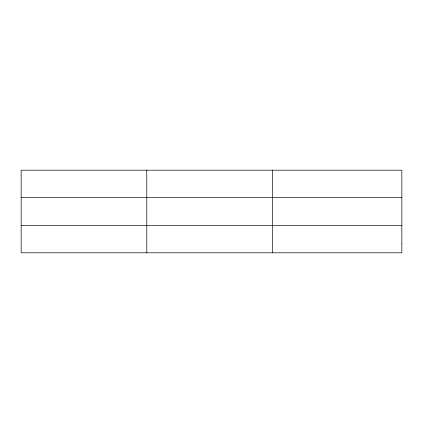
<?xml version="1.0" encoding="UTF-8"?>
<svg xmlns="http://www.w3.org/2000/svg" width="423" height="423" viewBox="0 0 423 423"><rect width="100%" height="100%" fill="white"/><g stroke="black" fill="none" stroke-linecap="round" stroke-linejoin="round"><path stroke-width="0.63" d="M146.781 170.194L146.781 252.806M272.412 170.194L272.412 252.806M21.15 197.456L401.85 197.456M21.15 225.544L401.85 225.544M401.85 243.717L401.85 252.806L21.15 252.806L21.15 170.194L401.85 170.194L401.85 243.717"/></g></svg>
